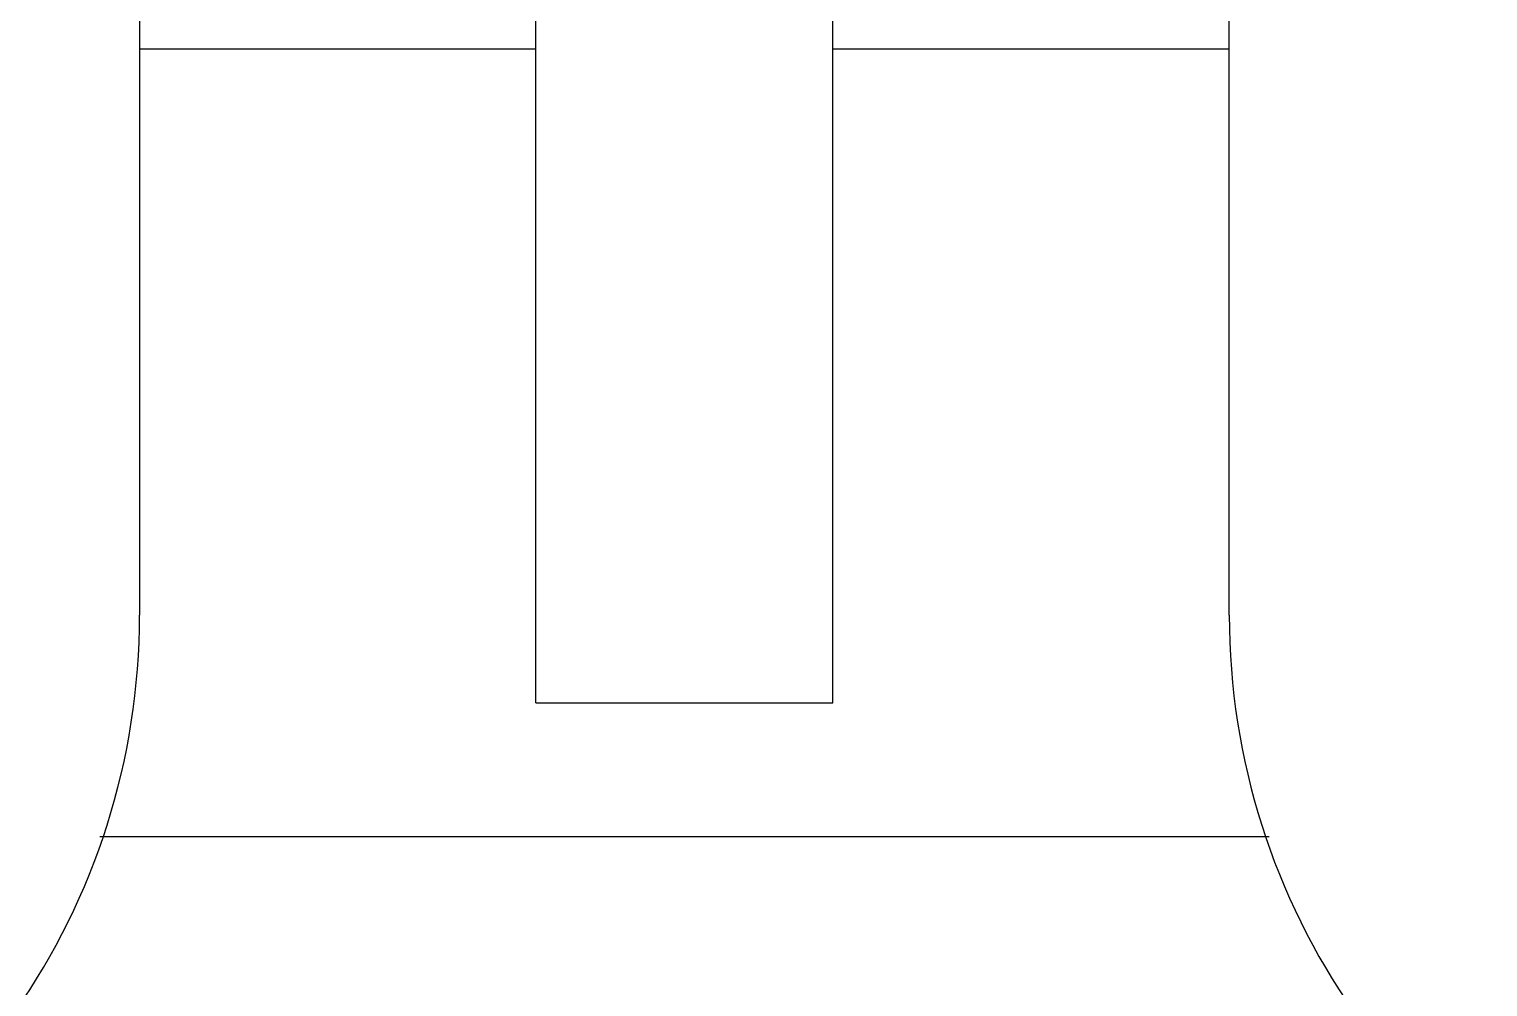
# Model space of a CAD drawing. Header units: inches. Extents: x -1293886 to -986005, y -15154 to 203628.
# Drawn here: x -1251929.7 to -1251787.1, y 85321.7 to 85415.2 of the extents above; entities that cross this region are included whole.
import ezdxf

# ---------------------------------------------------------------- set-up
doc = ezdxf.new("R2010")
doc.units = ezdxf.units.IN
doc.header["$LTSCALE"] = 100
doc.header["$MEASUREMENT"] = 0
doc.layers.add('W_DIM', color=4, linetype='Continuous')

# ---------------------------------------------------------------- blocks, each defined once
blk = doc.blocks.new('1111')
at = {"layer": 'W_DIM', "color": 7}
for p, q in [((-2291365.79, 1709850.13), (-2291365.79, 1710103.1)), ((-2291404.51, 1710048.61), (-2291404.51, 1709858.7)), ((-2291298.01, 1709858.7), (-2291298.01, 1710048.61)), ((-2291336.74, 1709850.13), (-2291336.74, 1710021.28)), ((-2291404.51, 1709914.03), (-2291365.79, 1709914.03)), ((-2291336.74, 1709914.03), (-2291298.01, 1709914.03)), ((-2291365.79, 1709850.13), (-2291336.74, 1709850.13)), ((-2291408.4, 1709837.06), (-2291294.11, 1709837.06))]:
    blk.add_line(p, q, dxfattribs=at)
for centre, start, end in [((-2291472.28, 1709858.7), 290.3175, 0), ((-2291230.23, 1709858.7), 180, 249.6825)]:
    blk.add_arc(centre, 67.77, start, end, dxfattribs=at)

msp = doc.modelspace()

# ---------------------------------------------------------------- block references
at = {"layer": 'W_DIM'}
msp.add_blockref('1111', (1039485.65, -1624500.72), dxfattribs=at)

doc.saveas('drawing.dxf')
